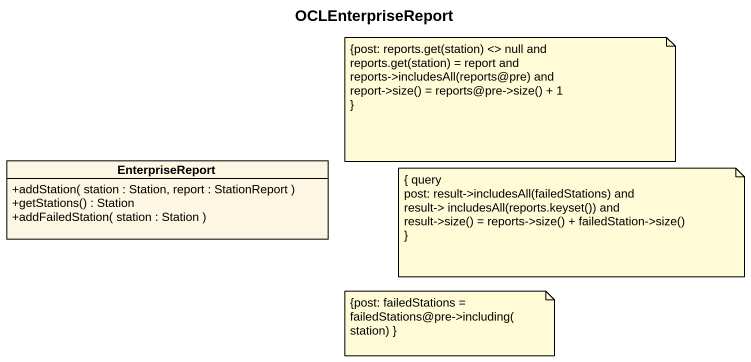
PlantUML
@startuml
title OCLEnterpriseReport
hide circle
hide empty members
skinparam classAttributeIconSize 0
class EnterpriseReport {
  +addStation( station : Station, report : StationReport )
  +getStations() : Station
  +addFailedStation( station : Station )
}
note as N1
  {post: reports.get(station) <> null and
  reports.get(station) = report and
  reports->includesAll(reports@pre) and
  report->size() = reports@pre->size() + 1
  ~}
end note
note as N2
  { query
  post: result->includesAll(failedStations) and
  result-> includesAll(reports.keyset()) and
  result->size() = reports->size() + failedStation->size()
  ~}
end note
note as N3
  {post: failedStations = failedStations@pre->including(station) }
end note
@enduml
